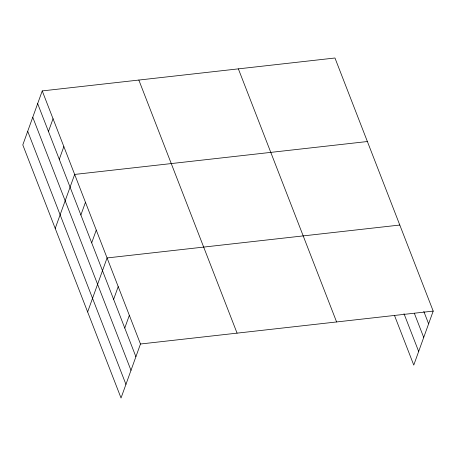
<?xml version="1.0" encoding="UTF-8"?>
<svg xmlns="http://www.w3.org/2000/svg" width="456" height="456" viewBox="0 0 456 456"><rect width="100%" height="100%" fill="white"/><g stroke="black" fill="none" stroke-linecap="round" stroke-linejoin="round"><path stroke-width="0.68" d="M42.237 90.915L22.8 144.905L121.034 397.997L140.476 344.001L42.237 90.915L334.966 58.003L433.2 311.095L413.763 365.085L394.531 315.546M48.461 131.476L53.044 118.754M59.269 159.315L63.851 146.593M55.216 228.427L74.659 174.431L367.382 141.525M80.883 214.993L85.466 202.27M91.69 242.837L96.267 230.109M87.637 311.944L107.074 257.948L399.798 225.042M113.629 299.358L118.207 286.636M124.762 328.041L129.344 315.318M140.476 344.001L433.2 311.095M423.812 311.431L428.617 323.817M414.356 313.318L423.715 337.434M403.987 313.66L418.665 351.468M238.363 68.867L336.602 321.953M138.841 80.051L237.074 333.142M37.66 103.637L135.894 356.723M32.752 117.255L130.992 370.34M27.702 131.288L125.941 384.374"/></g></svg>
